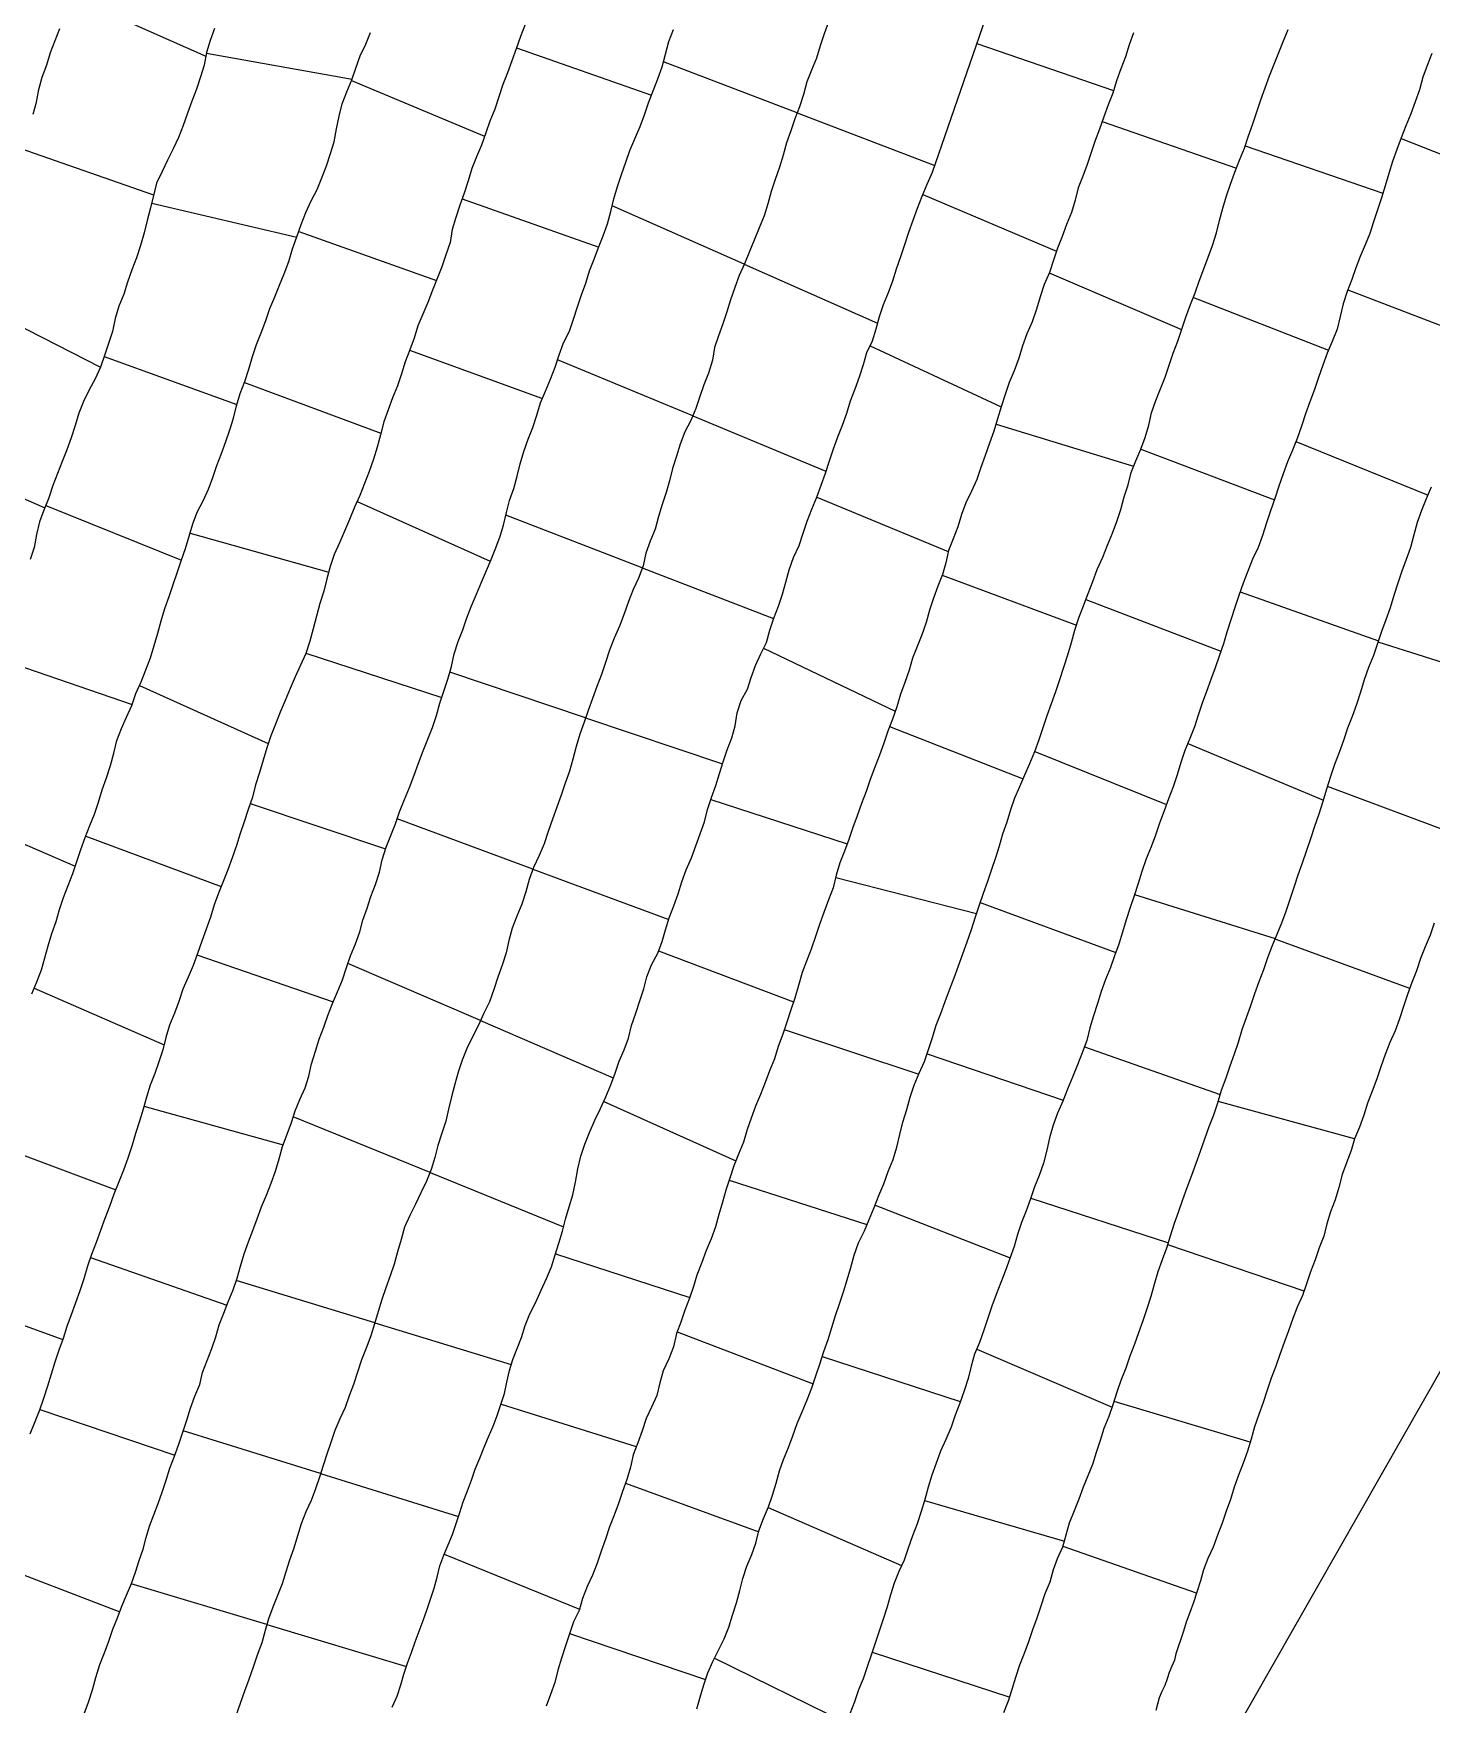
# Model space of a CAD drawing. Extents: x 703186 to 703989, y 1560402 to 1561368.
# Drawn here: x 703883.9 to 703927.4, y 1560541.1 to 1560593.1 of the extents above; entities that cross this region are included whole.
import ezdxf

# ---------------------------------------------------------------- set-up
doc = ezdxf.new("R2010")
doc.units = 0
for name, color, linetype in [('10124_2002_REAL', 30, 'Continuous'), ('AGROCAD PLL', 7, 'Continuous'), ('PANTE_2002', 7, 'Continuous')]:
    doc.layers.add(name, color=color, linetype=linetype)

msp = doc.modelspace()

# ---------------------------------------------------------------- linework, layer by layer
at = {"layer": '10124_2002_REAL'}
for points in [[(703895.031, 1560540.9678), (703895.1813, 1560541.3109), (703895.2943, 1560541.6623), (703895.3968, 1560542.0002), (703895.5071, 1560542.3435), (703895.6311, 1560542.6755), (703895.7427, 1560543.0046), (703895.8649, 1560543.3409), (703895.9896, 1560543.6651), (703896.1109, 1560543.9946), (703896.223, 1560544.339), (703896.3338, 1560544.6817), (703896.4282, 1560545.0238), (703896.5152, 1560545.3719), (703896.6386, 1560545.7033), (703896.7719, 1560546.032), (703896.9069, 1560546.3536), (703897.0224, 1560546.6912), (703897.1321, 1560547.0327), (703897.2447, 1560547.3684), (703897.3736, 1560547.7098), (703897.495, 1560548.0397), (703897.6102, 1560548.3868), (703897.7553, 1560548.7307), (703897.8952, 1560549.0684), (703898.0269, 1560549.3934), (703898.1784, 1560549.7246), (703898.3026, 1560550.0583), (703898.4176, 1560550.3999), (703898.5256, 1560550.7449), (703898.5977, 1560551.0933), (703898.6836, 1560551.4547), (703898.7867, 1560551.8066), (703898.9248, 1560552.1472), (703899.0598, 1560552.4919), (703899.1714, 1560552.8574), (703899.3202, 1560553.2247), (703899.5083, 1560553.5902), (703899.6672, 1560553.9575), (703899.8364, 1560554.3232), (703899.9906, 1560554.6907), (703900.1063, 1560555.0599), (703900.2239, 1560555.4213), (703900.33, 1560555.7954), (703900.4238, 1560556.1737), (703900.5465, 1560556.5531), (703900.6541, 1560556.9323), (703900.7428, 1560557.3292), (703900.812, 1560557.7371), (703900.9043, 1560558.1416), (703901.0259, 1560558.5121), (703901.1787, 1560558.8784), (703901.3413, 1560559.2572), (703901.5206, 1560559.6186), (703901.6861, 1560559.987), (703901.8362, 1560560.3599), (703901.9714, 1560560.7264), (703902.1018, 1560561.0915), (703902.2513, 1560561.4454), (703902.3942, 1560561.8146), (703902.481, 1560562.2048), (703902.6141, 1560562.5896), (703902.7449, 1560562.9724), (703902.8672, 1560563.3522), (703902.9636, 1560563.7232), (703903.1109, 1560564.1021), (703903.2991, 1560564.4594), (703903.4361, 1560564.8222), (703903.5482, 1560565.191), (703903.6622, 1560565.5637), (703903.8058, 1560565.9409), (703903.9406, 1560566.3058), (703904.0521, 1560566.6841), (703904.1874, 1560567.0628), (703904.3478, 1560567.4283), (703904.4905, 1560567.802), (703904.6277, 1560568.1779), (703904.7556, 1560568.5505), (703904.8512, 1560568.9369), (703904.9742, 1560569.3148), (703905.1082, 1560569.6866), (703905.2237, 1560570.0593), (703905.3428, 1560570.4258), (703905.4678, 1560570.797), (703905.6088, 1560571.1652), (703905.7169, 1560571.5452), (703905.7786, 1560571.951), (703905.9041, 1560572.3336), (703906.0934, 1560572.6829), (703906.2164, 1560573.0527), (703906.3476, 1560573.4214), (703906.5156, 1560573.7864), (703906.6851, 1560574.1426), (703906.7941, 1560574.5231), (703906.9149, 1560574.902), (703907.0585, 1560575.2718), (703907.1881, 1560575.6429), (703907.292, 1560576.0208), (703907.3985, 1560576.4091), (703907.5332, 1560576.7897), (703907.7039, 1560577.1654), (703907.8274, 1560577.5472), (703907.9561, 1560577.9229), (703908.1048, 1560578.2946), (703908.2594, 1560578.6688), (703908.3872, 1560579.0474), (703908.5223, 1560579.4212), (703908.6476, 1560579.7978), (703908.7783, 1560580.1718), (703908.9153, 1560580.5505), (703909.0605, 1560580.9127), (703909.1894, 1560581.2808), (703909.3086, 1560581.6714), (703909.4461, 1560582.0489), (703909.5905, 1560582.4181), (703909.7085, 1560582.7986), (703909.8185, 1560583.174), (703909.9868, 1560583.5363), (703910.1081, 1560583.9164), (703910.206, 1560584.2972), (703910.3321, 1560584.6698), (703910.49, 1560585.05), (703910.6267, 1560585.4061), (703910.7406, 1560585.783), (703910.8788, 1560586.1618), (703910.9985, 1560586.5378), (703911.1189, 1560586.9247), (703911.2593, 1560587.2963), (703911.3908, 1560587.6733), (703911.5371, 1560588.0502), (703911.6952, 1560588.4219), (703911.8592, 1560588.791), (703915.7604, 1560600.1077)], [(703899.1678, 1560593.3908), (703899.025, 1560593.0176), (703898.8906, 1560592.6331), (703898.7556, 1560592.2591), (703898.6207, 1560591.889), (703898.4768, 1560591.5239), (703898.353, 1560591.1462), (703898.2317, 1560590.7555), (703898.0691, 1560590.3848), (703897.9459, 1560590.0245), (703897.8146, 1560589.638), (703897.6511, 1560589.2674), (703897.5118, 1560588.9052), (703897.3965, 1560588.5217), (703897.2694, 1560588.1429), (703897.1375, 1560587.7709), (703897.0105, 1560587.3791), (703896.9022, 1560587.0042), (703896.8338, 1560586.608), (703896.6995, 1560586.2224), (703896.5717, 1560585.844), (703896.4285, 1560585.4778), (703896.282, 1560585.1171), (703896.1416, 1560584.7381), (703895.9887, 1560584.3678), (703895.8335, 1560584.0076), (703895.7155, 1560583.626), (703895.5755, 1560583.2616), (703895.4386, 1560582.885), (703895.3177, 1560582.5097), (703895.1972, 1560582.1345), (703895.0423, 1560581.7623), (703894.8992, 1560581.3869), (703894.7733, 1560581.0125), (703894.665, 1560580.6123), (703894.5576, 1560580.2299), (703894.4514, 1560579.8475), (703894.3082, 1560579.4636), (703894.17, 1560579.0978), (703894.0237, 1560578.7236), (703893.8579, 1560578.3525), (703893.7047, 1560577.9749), (703893.5458, 1560577.6093), (703893.3893, 1560577.2441), (703893.224, 1560576.8833), (703893.0978, 1560576.5111), (703892.9983, 1560576.1273), (703892.8951, 1560575.7412), (703892.7735, 1560575.3535), (703892.6707, 1560574.9586), (703892.5699, 1560574.5715), (703892.4613, 1560574.1862), (703892.3367, 1560573.8027), (703892.171, 1560573.4361), (703892.0065, 1560573.0717), (703891.8503, 1560572.705), (703891.6934, 1560572.3333), (703891.545, 1560571.9673), (703891.3933, 1560571.6004), (703891.2451, 1560571.2314), (703891.1213, 1560570.8571), (703891.0156, 1560570.4745), (703890.8955, 1560570.0912), (703890.7762, 1560569.7037), (703890.6737, 1560569.3207), (703890.5465, 1560568.942), (703890.4208, 1560568.5559), (703890.2949, 1560568.1887), (703890.1792, 1560567.8124), (703890.0436, 1560567.4266), (703889.91, 1560567.0597), (703889.7637, 1560566.6902), (703889.6141, 1560566.3273), (703889.4844, 1560565.9635), (703889.374, 1560565.5855), (703889.2367, 1560565.2055), (703889.0983, 1560564.8338), (703888.9615, 1560564.4558), (703888.8305, 1560564.076), (703888.6747, 1560563.7134), (703888.5125, 1560563.337), (703888.3828, 1560562.9594), (703888.2439, 1560562.59), (703888.0903, 1560562.2212), (703887.9794, 1560561.835), (703887.8805, 1560561.4465), (703887.7611, 1560561.0801), (703887.6338, 1560560.7084), (703887.4946, 1560560.3455), (703887.3731, 1560559.98), (703887.269, 1560559.6057), (703887.1587, 1560559.2313), (703887.0331, 1560558.8446), (703886.9309, 1560558.4749), (703886.7978, 1560558.0736), (703886.6614, 1560557.7039), (703886.514, 1560557.3383), (703886.3623, 1560556.9541), (703886.2276, 1560556.5729), (703886.0787, 1560556.1973), (703885.9402, 1560555.8203), (703885.8075, 1560555.4513), (703885.6645, 1560555.0763), (703885.5347, 1560554.7049), (703885.4195, 1560554.3171), (703885.2974, 1560553.9372), (703885.1674, 1560553.5643), (703885.0276, 1560553.1939), (703884.8931, 1560552.8273), (703884.7775, 1560552.4543), (703884.647, 1560552.0894), (703884.5211, 1560551.7213), (703884.4088, 1560551.3458), (703884.2907, 1560550.9664), (703884.1722, 1560550.5863), (703884.0477, 1560550.2184), (703883.8953, 1560549.8576), (703883.7463, 1560549.4789)], [(703908.6208, 1560593.4799), (703908.4822, 1560593.1043), (703908.3599, 1560592.7341), (703908.2417, 1560592.3465), (703908.0868, 1560591.9735), (703907.9494, 1560591.604), (703907.8452, 1560591.2122), (703907.7133, 1560590.8334), (703907.5694, 1560590.4557), (703907.4491, 1560590.0799), (703907.3155, 1560589.7044), (703907.2086, 1560589.3214), (703907.0962, 1560588.9454), (703906.9643, 1560588.5683), (703906.8317, 1560588.1915), (703906.7313, 1560587.8088), (703906.6196, 1560587.4335), (703906.4557, 1560587.0651), (703906.3044, 1560586.6801), (703906.1633, 1560586.3188), (703906.0056, 1560585.9431), (703905.8405, 1560585.5704), (703905.7, 1560585.1972), (703905.5633, 1560584.819), (703905.4581, 1560584.4442), (703905.3302, 1560584.0715), (703905.1906, 1560583.6993), (703905.0739, 1560583.3303), (703905.006, 1560582.9329), (703904.8834, 1560582.5352), (703904.732, 1560582.1719), (703904.6098, 1560581.8004), (703904.4843, 1560581.4287), (703904.3323, 1560581.0621), (703904.1474, 1560580.6994), (703903.999, 1560580.3153), (703903.8841, 1560579.9493), (703903.7623, 1560579.5652), (703903.6637, 1560579.1814), (703903.5599, 1560578.8138), (703903.4415, 1560578.4417), (703903.3251, 1560578.0651), (703903.2171, 1560577.6752), (703903.0612, 1560577.298), (703902.9341, 1560576.9213), (703902.8439, 1560576.5246), (703902.6978, 1560576.1459), (703902.5356, 1560575.7877), (703902.3922, 1560575.4164), (703902.2535, 1560575.0327), (703902.1056, 1560574.6504), (703901.941, 1560574.2756), (703901.7981, 1560573.9028), (703901.6787, 1560573.5173), (703901.5488, 1560573.1397), (703901.4026, 1560572.7689), (703901.2664, 1560572.3998), (703901.1347, 1560572.0265), (703901.0106, 1560571.6569), (703900.8737, 1560571.2866), (703900.759, 1560570.9034), (703900.6564, 1560570.51), (703900.556, 1560570.1284), (703900.4167, 1560569.7567), (703900.2898, 1560569.3833), (703900.1631, 1560569.0138), (703900.0245, 1560568.6352), (703899.8932, 1560568.2512), (703899.7598, 1560567.8667), (703899.6091, 1560567.501), (703899.4347, 1560567.1341), (703899.2951, 1560566.7575), (703899.193, 1560566.3703), (703899.0693, 1560565.9924), (703898.9166, 1560565.6172), (703898.77, 1560565.2373), (703898.658, 1560564.8535), (703898.5757, 1560564.4686), (703898.4557, 1560564.0856), (703898.3181, 1560563.7131), (703898.1995, 1560563.3243), (703898.0599, 1560562.9487), (703897.8811, 1560562.5925), (703897.7219, 1560562.2225), (703897.5281, 1560561.8596), (703897.3508, 1560561.4911), (703897.2088, 1560561.1284), (703897.0827, 1560560.7576), (703896.9822, 1560560.3793), (703896.8744, 1560559.9869), (703896.7832, 1560559.605), (703896.6992, 1560559.2244), (703896.5715, 1560558.8536), (703896.451, 1560558.4734), (703896.3561, 1560558.0975), (703896.2467, 1560557.7233), (703896.0962, 1560557.3535), (703895.9173, 1560556.9987), (703895.7537, 1560556.6434), (703895.5791, 1560556.285), (703895.4168, 1560555.9205), (703895.3059, 1560555.5379), (703895.1959, 1560555.1536), (703895.0935, 1560554.7758), (703894.9634, 1560554.4048), (703894.8274, 1560554.0295), (703894.7055, 1560553.6675), (703894.5978, 1560553.297), (703894.4814, 1560552.9161), (703894.3668, 1560552.5419), (703894.2232, 1560552.1569), (703894.0733, 1560551.7867), (703893.9488, 1560551.4067), (703893.8292, 1560551.0278), (703893.6846, 1560550.6698), (703893.5602, 1560550.3025), (703893.3938, 1560549.9486), (703893.2425, 1560549.5857), (703893.1191, 1560549.2167), (703892.989, 1560548.8525), (703892.8744, 1560548.4957), (703892.7618, 1560548.1347), (703892.6399, 1560547.7736), (703892.5064, 1560547.412), (703892.3398, 1560547.0523), (703892.1931, 1560546.6848), (703892.0756, 1560546.3034), (703891.9649, 1560545.9283), (703891.8294, 1560545.5547), (703891.7115, 1560545.1832), (703891.5976, 1560544.8135), (703891.4547, 1560544.4521), (703891.3162, 1560544.0881), (703891.1816, 1560543.7268), (703891.0713, 1560543.3604), (703890.9641, 1560542.9764), (703890.8273, 1560542.5943), (703890.6947, 1560542.217), (703890.5642, 1560541.8349), (703890.4338, 1560541.4693), (703890.295, 1560541.0836), (703890.1567, 1560540.7014)], [(703889.498, 1560593.2718), (703889.3625, 1560592.9004), (703889.2482, 1560592.5264), (703889.1768, 1560592.1298), (703889.0599, 1560591.7639), (703888.9292, 1560591.3807), (703888.7877, 1560591.0068), (703888.6557, 1560590.6302), (703888.5139, 1560590.2534), (703888.3738, 1560589.8784), (703888.2043, 1560589.5261), (703888.0276, 1560589.1662), (703887.8632, 1560588.8136), (703887.6898, 1560588.4523), (703887.5956, 1560588.0701), (703887.5042, 1560587.6791), (703887.3982, 1560587.2891), (703887.2988, 1560586.9006), (703887.1881, 1560586.5076), (703887.0679, 1560586.1208), (703886.9162, 1560585.7466), (703886.7825, 1560585.3635), (703886.6737, 1560584.9963), (703886.5184, 1560584.6237), (703886.4017, 1560584.2366), (703886.3193, 1560583.8349), (703886.1924, 1560583.4535), (703886.0719, 1560583.082), (703885.9386, 1560582.715), (703885.773, 1560582.3596), (703885.5936, 1560582.0103), (703885.4182, 1560581.651), (703885.2654, 1560581.2821), (703885.1515, 1560580.8969), (703885.0343, 1560580.5172), (703884.8955, 1560580.1445), (703884.7502, 1560579.7762), (703884.6038, 1560579.403), (703884.4621, 1560579.0308), (703884.3365, 1560578.6518), (703884.181, 1560578.2666), (703884.039, 1560577.8979), (703883.955, 1560577.5094), (703883.8806, 1560577.1049), (703883.7556, 1560576.7289)], [(703883.802, 1560563.1932), (703883.9647, 1560563.5662), (703884.1101, 1560563.9375), (703884.206, 1560564.3117), (703884.3103, 1560564.6924), (703884.4282, 1560565.071), (703884.5597, 1560565.4435), (703884.6679, 1560565.8177), (703884.7954, 1560566.1926), (703884.9367, 1560566.5715), (703885.0818, 1560566.9433), (703885.2085, 1560567.3178), (703885.3285, 1560567.6909), (703885.4673, 1560568.0631), (703885.6071, 1560568.4389), (703885.7596, 1560568.7915), (703885.88, 1560569.1669), (703885.9959, 1560569.5497), (703886.1311, 1560569.9207), (703886.2517, 1560570.3075), (703886.363, 1560570.6951), (703886.4529, 1560571.0883), (703886.5947, 1560571.4564), (703886.7562, 1560571.8175), (703886.9154, 1560572.1829), (703887.0467, 1560572.5513), (703887.2134, 1560572.9198), (703887.3552, 1560573.292), (703887.4961, 1560573.6597), (703887.6185, 1560574.0514), (703887.726, 1560574.4358), (703887.8382, 1560574.8145), (703887.952, 1560575.2026), (703888.0813, 1560575.5766), (703888.2115, 1560575.9452), (703888.3367, 1560576.3154), (703888.4592, 1560576.6877), (703888.5947, 1560577.0728), (703888.7091, 1560577.4501), (703888.8178, 1560577.8363), (703888.9597, 1560578.1995), (703889.1453, 1560578.5568), (703889.3111, 1560578.9162), (703889.4435, 1560579.2836), (703889.5697, 1560579.6589), (703889.7091, 1560580.0249), (703889.8468, 1560580.398), (703889.9767, 1560580.7657), (703890.0868, 1560581.1307), (703890.1815, 1560581.5142), (703890.2983, 1560581.9024), (703890.4358, 1560582.2729), (703890.562, 1560582.6515), (703890.6759, 1560583.0472), (703890.8, 1560583.427), (703890.9521, 1560583.7929), (703891.0934, 1560584.1719), (703891.2209, 1560584.5425), (703891.3694, 1560584.9107), (703891.517, 1560585.2757), (703891.6656, 1560585.6319), (703891.8056, 1560586.006), (703891.9256, 1560586.4035), (703892.0635, 1560586.7772), (703892.199, 1560587.1594), (703892.3409, 1560587.535), (703892.5072, 1560587.8983), (703892.696, 1560588.2567), (703892.8381, 1560588.6211), (703892.9823, 1560588.9955), (703893.108, 1560589.371), (703893.2179, 1560589.7412), (703893.2943, 1560590.1472), (703893.3799, 1560590.5432), (703893.4757, 1560590.9186), (703893.616, 1560591.3002), (703893.7708, 1560591.6705), (703893.9019, 1560592.0396), (703894.0345, 1560592.4143), (703894.206, 1560592.7788), (703894.351, 1560593.1457)], [(703883.8417, 1560590.5974), (703883.9509, 1560590.9712), (703884.0222, 1560591.3654), (703884.1298, 1560591.7583), (703884.267, 1560592.1374), (703884.3897, 1560592.5219), (703884.5361, 1560592.8974), (703884.6765, 1560593.2727)], [(703885.4335, 1560540.7605), (703885.5702, 1560541.1277), (703885.6921, 1560541.5093), (703885.8004, 1560541.8974), (703885.9269, 1560542.2951), (703886.0633, 1560542.6639), (703886.1995, 1560543.0219), (703886.3256, 1560543.4034), (703886.4705, 1560543.7547), (703886.6119, 1560544.1126), (703886.7564, 1560544.4642), (703886.9041, 1560544.8208), (703887.0311, 1560545.175), (703887.1475, 1560545.5415), (703887.277, 1560545.8896), (703887.3706, 1560546.2542), (703887.4736, 1560546.6095), (703887.6057, 1560546.9661), (703887.7389, 1560547.3181), (703887.8691, 1560547.6704), (703887.9851, 1560548.0409), (703888.1042, 1560548.4195), (703888.2455, 1560548.7942), (703888.3851, 1560549.1636), (703888.503, 1560549.5375), (703888.6298, 1560549.9116), (703888.7511, 1560550.2849), (703888.8796, 1560550.6563), (703889.0327, 1560551.0216), (703889.1256, 1560551.3954), (703889.2643, 1560551.7686), (703889.4077, 1560552.1487), (703889.5316, 1560552.5069), (703889.6443, 1560552.8841), (703889.7826, 1560553.2459), (703889.9218, 1560553.6033), (703890.0742, 1560553.9681), (703890.1967, 1560554.3327), (703890.3093, 1560554.7123), (703890.4155, 1560555.0907), (703890.549, 1560555.4636), (703890.6874, 1560555.8255), (703890.8246, 1560556.1858), (703890.9572, 1560556.5543), (703891.1175, 1560556.9233), (703891.2632, 1560557.2922), (703891.3914, 1560557.6695), (703891.5085, 1560558.0502), (703891.6128, 1560558.441), (703891.7548, 1560558.8197), (703891.8912, 1560559.1878), (703892.0093, 1560559.551), (703892.1517, 1560559.9026), (703892.3181, 1560560.2636), (703892.4282, 1560560.6343), (703892.5139, 1560561.0096), (703892.6436, 1560561.4058), (703892.76, 1560561.7804), (703892.8959, 1560562.1527), (703893.0244, 1560562.5232), (703893.1666, 1560562.8909), (703893.3247, 1560563.2573), (703893.4853, 1560563.6311), (703893.6035, 1560564.0111), (703893.7327, 1560564.3831), (703893.8911, 1560564.7525), (703894.0166, 1560565.1229), (703894.1161, 1560565.4859), (703894.2499, 1560565.8629), (703894.3683, 1560566.2289), (703894.5088, 1560566.5995), (703894.631, 1560566.9894), (703894.7205, 1560567.3677), (703894.8373, 1560567.7588), (703894.9894, 1560568.1313), (703895.132, 1560568.493), (703895.2585, 1560568.8652), (703895.4119, 1560569.2446), (703895.5685, 1560569.6212), (703895.713, 1560570.0053), (703895.8488, 1560570.3861), (703895.9969, 1560570.7606), (703896.1402, 1560571.1337), (703896.2879, 1560571.4973), (703896.4057, 1560571.8694), (703896.5093, 1560572.2467), (703896.6347, 1560572.6198), (703896.7598, 1560573.0032), (703896.8757, 1560573.3901), (703896.9617, 1560573.7829), (703897.0875, 1560574.1742), (703897.2278, 1560574.5343), (703897.3533, 1560574.906), (703897.5015, 1560575.2858), (703897.6594, 1560575.6456), (703897.8109, 1560576.0193), (703897.9716, 1560576.3821), (703898.1077, 1560576.7316), (703898.2534, 1560577.09), (703898.3954, 1560577.4528), (703898.4947, 1560577.8014), (703898.5952, 1560578.1905), (703898.6859, 1560578.568), (703898.8202, 1560578.9346), (703898.9244, 1560579.3269), (703899.0128, 1560579.7104), (703899.1257, 1560580.0891), (703899.2666, 1560580.4723), (703899.413, 1560580.8431), (703899.5317, 1560581.2262), (703899.6542, 1560581.6077), (703899.8046, 1560581.9754), (703899.9605, 1560582.341), (703900.1024, 1560582.7161), (703900.2263, 1560583.1001), (703900.3694, 1560583.4748), (703900.5493, 1560583.8454), (703900.6818, 1560584.2146), (703900.7977, 1560584.5946), (703900.9229, 1560584.9686), (703901.0568, 1560585.3374), (703901.1775, 1560585.7168), (703901.3218, 1560586.0834), (703901.4606, 1560586.4481), (703901.6056, 1560586.8152), (703901.7335, 1560587.1871), (703901.8398, 1560587.5683), (703901.9297, 1560587.9634), (703902.0441, 1560588.3482), (703902.171, 1560588.7258), (703902.3038, 1560589.1063), (703902.4362, 1560589.4692), (703902.5874, 1560589.8373), (703902.7569, 1560590.214), (703902.8872, 1560590.5834), (703903.014, 1560590.9567), (703903.1546, 1560591.3327), (703903.3047, 1560591.701), (703903.4362, 1560592.0797), (703903.5388, 1560592.4662), (703903.6422, 1560592.8608), (703903.792, 1560593.2373)], [(703918.1185, 1560593.1404), (703917.9871, 1560592.7655), (703917.8677, 1560592.3901), (703917.7289, 1560592.0157), (703917.5917, 1560591.6404), (703917.4772, 1560591.2607), (703917.3371, 1560590.8933), (703917.1956, 1560590.516), (703917.064, 1560590.1376), (703916.9258, 1560589.7774), (703916.7998, 1560589.411), (703916.6784, 1560589.0351), (703916.5384, 1560588.6719), (703916.3964, 1560588.3038), (703916.3019, 1560587.917), (703916.1922, 1560587.5348), (703916.0391, 1560587.1656), (703915.8967, 1560586.7932), (703915.7553, 1560586.4252), (703915.6283, 1560586.053), (703915.5025, 1560585.6725), (703915.3403, 1560585.2934), (703915.2091, 1560584.9099), (703915.1039, 1560584.5214), (703914.9629, 1560584.1331), (703914.8, 1560583.7593), (703914.6618, 1560583.3865), (703914.5501, 1560582.9987), (703914.4075, 1560582.6087), (703914.2479, 1560582.2421), (703914.1227, 1560581.8714), (703913.9979, 1560581.4881), (703913.8885, 1560581.1059), (703913.7728, 1560580.7282), (703913.6406, 1560580.3464), (703913.4968, 1560579.9715), (703913.3675, 1560579.5896), (703913.2395, 1560579.2149), (703913.072, 1560578.853), (703912.9026, 1560578.4951), (703912.7685, 1560578.1243), (703912.6451, 1560577.7468), (703912.4988, 1560577.3749), (703912.3597, 1560577.0078), (703912.2704, 1560576.6228), (703912.1676, 1560576.2564), (703912.0314, 1560575.8907), (703911.8864, 1560575.5212), (703911.7692, 1560575.1453), (703911.6605, 1560574.76), (703911.5277, 1560574.3837), (703911.3812, 1560574.0123), (703911.2353, 1560573.6533), (703911.1289, 1560573.2773), (703910.9978, 1560572.8977), (703910.8601, 1560572.5305), (703910.7484, 1560572.1408), (703910.6159, 1560571.7564), (703910.4692, 1560571.3815), (703910.3444, 1560571.0039), (703910.2053, 1560570.6291), (703910.0622, 1560570.2557), (703909.9224, 1560569.8727), (703909.7902, 1560569.5021), (703909.6484, 1560569.1217), (703909.5118, 1560568.7424), (703909.3825, 1560568.3733), (703909.2542, 1560568.003), (703909.1182, 1560567.6405), (703908.9697, 1560567.2712), (703908.8643, 1560566.8874), (703908.7645, 1560566.4969), (703908.6222, 1560566.1199), (703908.4793, 1560565.7312), (703908.3393, 1560565.3503), (703908.2147, 1560564.976), (703908.08, 1560564.5867), (703907.9324, 1560564.214), (703907.8001, 1560563.854), (703907.6854, 1560563.4509), (703907.5768, 1560563.0626), (703907.4471, 1560562.6918), (703907.3193, 1560562.313), (703907.1942, 1560561.9364), (703907.057, 1560561.5558), (703906.9379, 1560561.171), (703906.7857, 1560560.7983), (703906.6437, 1560560.4306), (703906.5072, 1560560.0573), (703906.3505, 1560559.6976), (703906.214, 1560559.3258), (703906.0899, 1560558.963), (703905.9714, 1560558.5757), (703905.8122, 1560558.1983), (703905.671, 1560557.8314), (703905.5477, 1560557.4525), (703905.4274, 1560557.0804), (703905.3153, 1560556.6995), (703905.2027, 1560556.3177), (703905.0986, 1560555.9396), (703904.9626, 1560555.5653), (703904.8145, 1560555.1949), (703904.67, 1560554.8217), (703904.5222, 1560554.4313), (703904.4122, 1560554.0724), (703904.2946, 1560553.7147), (703904.1486, 1560553.3372), (703904.0223, 1560552.9698), (703903.8836, 1560552.6079), (703903.788, 1560552.1945), (703903.6514, 1560551.8173), (703903.4721, 1560551.452), (703903.365, 1560551.0723), (703903.2779, 1560550.6828), (703903.112, 1560550.3186), (703902.9403, 1560549.9638), (703902.8191, 1560549.5821), (703902.679, 1560549.2046), (703902.5379, 1560548.8342), (703902.4492, 1560548.4451), (703902.3392, 1560548.0622), (703902.2022, 1560547.6879), (703902.0749, 1560547.3125), (703901.9436, 1560546.9561), (703901.7952, 1560546.586), (703901.6792, 1560546.2011), (703901.539, 1560545.834), (703901.4164, 1560545.4568), (703901.2728, 1560545.0823), (703901.0984, 1560544.7277), (703900.962, 1560544.3535), (703900.8498, 1560543.9837), (703900.6744, 1560543.6307), (703900.5479, 1560543.2575), (703900.4241, 1560542.8771), (703900.2997, 1560542.5009), (703900.1895, 1560542.1187), (703900.092, 1560541.7404), (703899.9647, 1560541.3624), (703899.8219, 1560541.0029)], [(703904.5239, 1560540.9197), (703904.6247, 1560541.2823), (703904.7334, 1560541.6648), (703904.8663, 1560542.0392), (703905.0162, 1560542.3928), (703905.1907, 1560542.7481), (703905.369, 1560543.0945), (703905.5112, 1560543.4618), (703905.6309, 1560543.8409), (703905.7543, 1560544.2224), (703905.8616, 1560544.6015), (703905.9501, 1560544.9807), (703906.0756, 1560545.3626), (703906.2319, 1560545.7222), (703906.36, 1560546.082), (703906.4556, 1560546.4641), (703906.5939, 1560546.8442), (703906.752, 1560547.2078), (703906.8737, 1560547.5767), (703906.9855, 1560547.95), (703907.0904, 1560548.3292), (703907.2144, 1560548.6905), (703907.3695, 1560549.0594), (703907.5123, 1560549.4263), (703907.6478, 1560549.8059), (703907.7997, 1560550.1762), (703907.9573, 1560550.5427), (703908.0993, 1560550.9239), (703908.2223, 1560551.2881), (703908.3466, 1560551.6538), (703908.4755, 1560552.0484), (703908.6109, 1560552.421), (703908.724, 1560552.7975), (703908.84, 1560553.1738), (703908.9672, 1560553.531), (703909.0836, 1560553.9055), (703909.2015, 1560554.2854), (703909.3152, 1560554.6632), (703909.4178, 1560555.0521), (703909.5567, 1560555.4372), (703909.7378, 1560555.8119), (703909.8859, 1560556.1669), (703910.0461, 1560556.5344), (703910.1916, 1560556.9072), (703910.3433, 1560557.2794), (703910.4811, 1560557.6613), (703910.6382, 1560558.0365), (703910.7505, 1560558.4222), (703910.8451, 1560558.8127), (703910.9397, 1560559.2008), (703911.0623, 1560559.5912), (703911.1622, 1560559.9759), (703911.2897, 1560560.3494), (703911.4489, 1560560.7251), (703911.6058, 1560561.0845), (703911.7325, 1560561.4552), (703911.8645, 1560561.8329), (703911.9735, 1560562.2152), (703912.1217, 1560562.5831), (703912.2515, 1560562.9534), (703912.3859, 1560563.3224), (703912.5364, 1560563.6903), (703912.6649, 1560564.0618), (703912.8019, 1560564.4436), (703912.9448, 1560564.8186), (703913.0752, 1560565.1999), (703913.2017, 1560565.5899), (703913.3196, 1560565.9688), (703913.4531, 1560566.33), (703913.5826, 1560566.7063), (703913.7043, 1560567.0797), (703913.8326, 1560567.4427), (703913.9482, 1560567.805), (703914.0478, 1560568.1832), (703914.1823, 1560568.5524), (703914.3045, 1560568.9329), (703914.4232, 1560569.3015), (703914.5806, 1560569.6567), (703914.7413, 1560570.0152), (703914.896, 1560570.3732), (703915.0444, 1560570.7434), (703915.1843, 1560571.1157), (703915.3047, 1560571.4888), (703915.4365, 1560571.866), (703915.5663, 1560572.2443), (703915.7038, 1560572.6133), (703915.8244, 1560572.9906), (703915.947, 1560573.374), (703916.0719, 1560573.7544), (703916.1921, 1560574.1362), (703916.2939, 1560574.5276), (703916.4227, 1560574.9129), (703916.5657, 1560575.2841), (703916.7108, 1560575.664), (703916.8516, 1560576.0403), (703916.9943, 1560576.4173), (703917.1626, 1560576.7993), (703917.3158, 1560577.1725), (703917.47, 1560577.5418), (703917.5989, 1560577.9151), (703917.7264, 1560578.2891), (703917.8333, 1560578.6818), (703917.9538, 1560579.0545), (703918.0493, 1560579.4405), (703918.1909, 1560579.8028), (703918.3491, 1560580.1616), (703918.4889, 1560580.5301), (703918.5937, 1560580.9067), (703918.6871, 1560581.2964), (703918.8127, 1560581.6801), (703918.9664, 1560582.0418), (703919.1049, 1560582.4027), (703919.2318, 1560582.7803), (703919.3599, 1560583.1528), (703919.4993, 1560583.5263), (703919.6249, 1560583.9044), (703919.7547, 1560584.2806), (703919.9005, 1560584.6663), (703920.0436, 1560585.0334), (703920.1619, 1560585.4012), (703920.3113, 1560585.7786), (703920.4477, 1560586.1472), (703920.5792, 1560586.5142), (703920.7069, 1560586.9006), (703920.7992, 1560587.2845), (703920.9069, 1560587.6724), (703921.0131, 1560588.054), (703921.143, 1560588.4231), (703921.2759, 1560588.7958), (703921.4248, 1560589.1636), (703921.5746, 1560589.54), (703921.7064, 1560589.9245), (703921.8377, 1560590.2951), (703921.9612, 1560590.672), (703922.0877, 1560591.0486), (703922.2211, 1560591.4243), (703922.3594, 1560591.7933), (703922.4999, 1560592.1597), (703922.649, 1560592.5217), (703922.7975, 1560592.8834), (703922.9405, 1560593.2352)], [(703927.4119, 1560592.4955), (703927.2689, 1560592.1223), (703927.1384, 1560591.7495), (703927.0258, 1560591.3593), (703926.8964, 1560590.9827), (703926.7567, 1560590.6153), (703926.6085, 1560590.233), (703926.4637, 1560589.8598), (703926.3232, 1560589.5037), (703926.1925, 1560589.1283), (703926.0727, 1560588.7531), (703925.9608, 1560588.3708), (703925.8433, 1560587.9949), (703925.7175, 1560587.6179), (703925.5949, 1560587.2445), (703925.4852, 1560586.8803), (703925.334, 1560586.5262), (703925.179, 1560586.1709), (703925.0503, 1560585.8184), (703924.9223, 1560585.4465), (703924.7799, 1560585.0767), (703924.6521, 1560584.6931), (703924.5585, 1560584.3004), (703924.4609, 1560583.8999), (703924.3132, 1560583.523), (703924.1591, 1560583.1554), (703924.0155, 1560582.7786), (703923.8848, 1560582.3973), (703923.7576, 1560582.0183), (703923.6154, 1560581.6368), (703923.4777, 1560581.2618), (703923.3518, 1560580.8795), (703923.2185, 1560580.4976), (703923.0698, 1560580.133), (703922.919, 1560579.7655), (703922.782, 1560579.3933), (703922.651, 1560579.0115), (703922.528, 1560578.6258), (703922.3864, 1560578.2445), (703922.261, 1560577.8644), (703922.142, 1560577.4765), (703921.9995, 1560577.0958), (703921.8252, 1560576.732), (703921.6809, 1560576.362), (703921.5406, 1560575.9856), (703921.4055, 1560575.604), (703921.2805, 1560575.2288), (703921.1572, 1560574.8448), (703921.0332, 1560574.4627), (703920.9236, 1560574.0953), (703920.7909, 1560573.7193), (703920.6621, 1560573.3497), (703920.5339, 1560572.9829), (703920.3989, 1560572.6141), (703920.2635, 1560572.2499), (703920.1354, 1560571.8815), (703920.0162, 1560571.5157), (703919.8762, 1560571.148), (703919.7212, 1560570.7784), (703919.5981, 1560570.405), (703919.4838, 1560570.0185), (703919.353, 1560569.6395), (703919.2165, 1560569.2703), (703919.0788, 1560568.8918), (703918.9331, 1560568.5155), (703918.8058, 1560568.1339), (703918.6723, 1560567.7698), (703918.5164, 1560567.3991), (703918.3804, 1560567.0104), (703918.2624, 1560566.6346), (703918.1433, 1560566.2523), (703918.0139, 1560565.8819), (703917.8954, 1560565.5025), (703917.7819, 1560565.1122), (703917.6681, 1560564.7435), (703917.5334, 1560564.3793), (703917.4001, 1560564.0113), (703917.2458, 1560563.6395), (703917.1107, 1560563.2651), (703917.0017, 1560562.896), (703916.8709, 1560562.5097), (703916.7609, 1560562.1315), (703916.6625, 1560561.7456), (703916.5272, 1560561.3581), (703916.3742, 1560560.9824), (703916.2234, 1560560.6006), (703916.0658, 1560560.2246), (703915.9176, 1560559.8492), (703915.7574, 1560559.474), (703915.6143, 1560559.1017), (703915.5088, 1560558.713), (703915.4223, 1560558.3206), (703915.317, 1560557.919), (703915.183, 1560557.5375), (703915.039, 1560557.1799), (703914.9169, 1560556.8049), (703914.7754, 1560556.4296), (703914.6348, 1560556.0696), (703914.5034, 1560555.7009), (703914.4012, 1560555.3248), (703914.2684, 1560554.9432), (703914.132, 1560554.5719), (703913.9931, 1560554.1991), (703913.842, 1560553.8274), (703913.7113, 1560553.4592), (703913.5845, 1560553.0872), (703913.4625, 1560552.7111), (703913.3285, 1560552.3316), (703913.1727, 1560551.9692), (703913.0628, 1560551.5946), (703912.9665, 1560551.2108), (703912.843, 1560550.8212), (703912.7102, 1560550.4413), (703912.5673, 1560550.0678), (703912.4378, 1560549.6899), (703912.2788, 1560549.3117), (703912.1127, 1560548.9461), (703911.9731, 1560548.5762), (703911.8373, 1560548.2011), (703911.7302, 1560547.82), (703911.6223, 1560547.4419), (703911.5115, 1560547.0609), (703911.3861, 1560546.6832), (703911.24, 1560546.3053), (703911.1057, 1560545.9274), (703910.9738, 1560545.5535), (703910.8088, 1560545.1956), (703910.6702, 1560544.838), (703910.5534, 1560544.4698), (703910.4513, 1560544.0905), (703910.3263, 1560543.7158), (703910.1976, 1560543.3408), (703910.0712, 1560542.9608), (703909.9509, 1560542.5933), (703909.8257, 1560542.226), (703909.6952, 1560541.8562), (703909.5542, 1560541.5063), (703909.4256, 1560541.134), (703909.2836, 1560540.7628)], [(703914.0861, 1560540.7984), (703914.2281, 1560541.1692), (703914.3443, 1560541.5258), (703914.4537, 1560541.9083), (703914.5783, 1560542.2881), (703914.7211, 1560542.6478), (703914.8646, 1560543.011), (703914.9863, 1560543.3866), (703915.1173, 1560543.7524), (703915.2429, 1560544.1314), (703915.3681, 1560544.5151), (703915.5254, 1560544.8783), (703915.6276, 1560545.2541), (703915.7583, 1560545.6066), (703915.9239, 1560545.96), (703916.0221, 1560546.3391), (703916.1304, 1560546.7145), (703916.2881, 1560547.0951), (703916.4312, 1560547.4649), (703916.5658, 1560547.8324), (703916.7127, 1560548.1882), (703916.8569, 1560548.5386), (703916.9706, 1560548.9106), (703917.0892, 1560549.2931), (703917.2087, 1560549.6659), (703917.3632, 1560550.0386), (703917.4906, 1560550.3979), (703917.609, 1560550.7952), (703917.7419, 1560551.1623), (703917.8941, 1560551.5398), (703918.0222, 1560551.9128), (703918.1628, 1560552.2847), (703918.2845, 1560552.6478), (703918.4186, 1560553.0158), (703918.5466, 1560553.3872), (703918.6736, 1560553.7717), (703918.7789, 1560554.1537), (703918.8871, 1560554.5441), (703919.0223, 1560554.9195), (703919.1627, 1560555.2846), (703919.271, 1560555.6596), (703919.402, 1560556.0447), (703919.531, 1560556.4185), (703919.6533, 1560556.7899), (703919.7927, 1560557.1651), (703919.9335, 1560557.5463), (703920.0738, 1560557.9212), (703920.2134, 1560558.2949), (703920.3442, 1560558.6781), (703920.4833, 1560559.058), (703920.6246, 1560559.4253), (703920.7483, 1560559.803), (703920.866, 1560560.1972), (703921.0057, 1560560.573), (703921.1353, 1560560.9505), (703921.2628, 1560561.3261), (703921.394, 1560561.6865), (703921.5078, 1560562.0804), (703921.642, 1560562.4556), (703921.7772, 1560562.829), (703921.9015, 1560563.2052), (703922.036, 1560563.5769), (703922.1775, 1560563.9538), (703922.306, 1560564.3218), (703922.4399, 1560564.6828), (703922.593, 1560565.0498), (703922.7465, 1560565.4019), (703922.8759, 1560565.7687), (703923.0013, 1560566.1437), (703923.1251, 1560566.5143), (703923.2484, 1560566.8989), (703923.3815, 1560567.2732), (703923.5088, 1560567.6427), (703923.6406, 1560568.0341), (703923.7724, 1560568.4164), (703923.9092, 1560568.7999), (703924.0298, 1560569.1936), (703924.146, 1560569.5819), (703924.2636, 1560569.9726), (703924.3968, 1560570.3492), (703924.5376, 1560570.7272), (703924.6697, 1560571.1012), (703924.8008, 1560571.4858), (703924.9423, 1560571.8498), (703925.0808, 1560572.2234), (703925.2018, 1560572.6029), (703925.3118, 1560572.9882), (703925.4502, 1560573.3674), (703925.6055, 1560573.7412), (703925.7321, 1560574.1187), (703925.8547, 1560574.4945), (703925.9922, 1560574.8613), (703926.13, 1560575.2354), (703926.2433, 1560575.612), (703926.3632, 1560575.9953), (703926.4898, 1560576.3725), (703926.6266, 1560576.7382), (703926.7622, 1560577.114), (703926.8677, 1560577.502), (703926.9668, 1560577.8894), (703927.0995, 1560578.2615), (703927.2518, 1560578.6271), (703927.4072, 1560578.9874)], [(703927.491, 1560565.3961), (703927.3597, 1560565.0244), (703927.2087, 1560564.6572), (703927.0641, 1560564.2935), (703926.9407, 1560563.9133), (703926.7957, 1560563.5492), (703926.6589, 1560563.1749), (703926.5267, 1560562.8024), (703926.4097, 1560562.4186), (703926.267, 1560562.0459), (703926.1058, 1560561.6753), (703925.9579, 1560561.3015), (703925.8274, 1560560.9235), (703925.7007, 1560560.5477), (703925.5586, 1560560.1611), (703925.4148, 1560559.7922), (703925.2962, 1560559.4166), (703925.1581, 1560559.0358), (703925.0021, 1560558.6796), (703924.9014, 1560558.3122), (703924.7544, 1560557.9319), (703924.6202, 1560557.5615), (703924.5212, 1560557.164), (703924.4053, 1560556.7792), (703924.258, 1560556.4075), (703924.1481, 1560556.0241), (703924.045, 1560555.6417), (703923.9, 1560555.2829), (703923.7778, 1560554.9086), (703923.6352, 1560554.5296), (703923.511, 1560554.1594), (703923.3862, 1560553.7917), (703923.2192, 1560553.4275), (703923.0894, 1560553.0741), (703922.9533, 1560552.6971), (703922.8145, 1560552.3335), (703922.676, 1560551.9589), (703922.5597, 1560551.5887), (703922.4138, 1560551.2174), (703922.2861, 1560550.8419), (703922.159, 1560550.4605), (703922.0241, 1560550.0857), (703921.8941, 1560549.7032), (703921.7835, 1560549.3223), (703921.6702, 1560548.9449), (703921.5371, 1560548.5679), (703921.3948, 1560548.2025), (703921.2536, 1560547.8264), (703921.1444, 1560547.4448), (703921.0124, 1560547.078), (703920.8799, 1560546.6994), (703920.7406, 1560546.3335), (703920.6025, 1560545.9558), (703920.439, 1560545.6015), (703920.2973, 1560545.246), (703920.2087, 1560544.9027), (703920.099, 1560544.5535), (703919.9859, 1560544.2311), (703919.875, 1560543.9184), (703919.7616, 1560543.6202), (703919.683, 1560543.3381), (703919.5913, 1560543.0834), (703919.5154, 1560542.8538), (703919.4418, 1560542.6358), (703919.3958, 1560542.4387), (703919.3128, 1560542.2484), (703919.2293, 1560542.0482), (703919.1686, 1560541.8552), (703919.0957, 1560541.649), (703919.0047, 1560541.4558), (703918.9218, 1560541.2581), (703918.8706, 1560541.0581), (703918.8147, 1560540.8641)]]:
    msp.add_lwpolyline(points, dxfattribs=at)
at = {"layer": 'AGROCAD PLL', "color": 3, "true_color": 0x00ff00}
for points in [[(703885.0731, 1560594.2577), (703889.2271, 1560592.409)], [(703913.243, 1560592.8052), (703917.5004, 1560591.3375)], [(703898.9023, 1560592.6665), (703903.1041, 1560591.1978)], [(703907.6406, 1560590.6425), (703903.4759, 1560592.2292)], [(703907.6406, 1560590.6425), (703903.4759, 1560592.2292)], [(703893.7614, 1560591.6481), (703897.9085, 1560589.9144)], [(703926.4582, 1560589.8459), (703930.6201, 1560588.2038)], [(703921.6003, 1560589.6151), (703925.8901, 1560588.1446)], [(703911.5582, 1560588.0997), (703915.7223, 1560586.3285)], [(703897.2069, 1560587.9665), (703901.464, 1560586.457)], [(703897.2069, 1560587.9665), (703901.4641, 1560586.457)], [(703905.9981, 1560585.9261), (703901.8811, 1560587.7499)], [(703905.9981, 1560585.9261), (703901.8811, 1560587.7499)], [(703892.1221, 1560586.9426), (703896.4065, 1560585.4237)], [(703905.9981, 1560585.9261), (703910.1517, 1560584.0861)], [(703915.4955, 1560585.6562), (703919.6206, 1560583.8913)], [(703915.4955, 1560585.6562), (703919.6204, 1560583.8914)], [(703924.8013, 1560585.1324), (703929.0186, 1560583.5085)], [(703919.9869, 1560584.8879), (703924.1973, 1560583.2466)], [(703909.9152, 1560583.3822), (703913.9972, 1560581.4859)], [(703909.9152, 1560583.3822), (703913.9973, 1560581.4859)], [(703890.4247, 1560582.2431), (703894.6791, 1560580.6642)], [(703904.3901, 1560581.2016), (703908.5419, 1560579.4802)], [(703913.8391, 1560580.9448), (703918.1242, 1560579.6322)], [(703880.0884, 1560580.1461), (703884.21, 1560578.3383)], [(703918.3514, 1560580.1677), (703922.5141, 1560578.5885)], [(703893.9376, 1560578.5309), (703898.0865, 1560576.6772)], [(703888.7363, 1560577.5468), (703893.0514, 1560576.3322)], [(703912.1625, 1560576.2428), (703916.3464, 1560574.6845)], [(703916.6394, 1560575.4772), (703920.8445, 1560573.8711)], [(703930.0704, 1560572.7848), (703925.7419, 1560574.1486)], [(703930.0704, 1560572.7848), (703925.7419, 1560574.1486)], [(703892.3376, 1560573.8054), (703896.5709, 1560572.4299)], [(703906.5977, 1560573.9589), (703910.7019, 1560572.0059)], [(703901.0554, 1560571.7903), (703896.8223, 1560573.2117)], [(703901.0554, 1560571.7903), (703896.8223, 1560573.2117)], [(703901.0554, 1560571.7903), (703905.3208, 1560570.3582)], [(703910.5244, 1560571.5227), (703914.6869, 1560569.8939)], [(703928.3901, 1560568.078), (703924.1689, 1560569.6579)], [(703928.3901, 1560568.078), (703924.1689, 1560569.6579)], [(703880.9969, 1560568.9684), (703885.1586, 1560567.1702)], [(703904.9544, 1560569.2541), (703909.2046, 1560567.8708)], [(703899.4126, 1560567.0745), (703895.1828, 1560568.6424)], [(703899.4126, 1560567.0745), (703895.1828, 1560568.6424)], [(703885.4824, 1560568.1038), (703889.6997, 1560566.535)], [(703899.4126, 1560567.0745), (703903.6445, 1560565.5058)], [(703908.8458, 1560566.8152), (703913.234, 1560565.6937)], [(703913.3472, 1560566.0435), (703917.5715, 1560564.4823)], [(703926.7283, 1560563.3647), (703922.5301, 1560564.8991)], [(703926.7283, 1560563.3647), (703922.5301, 1560564.8991)], [(703888.9454, 1560564.4093), (703893.19, 1560562.9452)], [(703897.7807, 1560562.3592), (703893.6474, 1560564.1376)], [(703897.7807, 1560562.3592), (703893.6474, 1560564.1376)], [(703903.3263, 1560564.5315), (703907.5347, 1560562.9423)], [(703897.7807, 1560562.3592), (703901.9172, 1560560.5794)], [(703916.5903, 1560561.5388), (703920.8251, 1560560.0602)], [(703911.6893, 1560561.3288), (703915.9296, 1560559.8795)], [(703887.2941, 1560559.696), (703891.6311, 1560558.4898)], [(703901.6212, 1560559.8425), (703905.7339, 1560557.9949)], [(703882.1788, 1560558.6749), (703886.4169, 1560557.0924)], [(703896.2089, 1560557.6303), (703900.3655, 1560555.9387)], [(703905.5273, 1560557.3894), (703909.8173, 1560556.0025)], [(703914.9261, 1560556.8331), (703919.2073, 1560555.4392)], [(703910.0743, 1560556.6066), (703914.2765, 1560554.9665)], [(703923.4342, 1560553.9331), (703919.1885, 1560555.3741)], [(703923.4342, 1560553.9331), (703919.1885, 1560555.3741)], [(703885.6321, 1560554.9836), (703889.881, 1560553.4986)], [(703894.491, 1560552.9477), (703890.1745, 1560554.2668)], [(703894.491, 1560552.9477), (703890.1745, 1560554.2668)], [(703880.5513, 1560553.9501), (703884.768, 1560552.4278)], [(703903.9049, 1560552.6635), (703908.1388, 1560551.0409)], [(703908.4251, 1560551.8942), (703912.7269, 1560550.489)], [(703892.7972, 1560548.2481), (703888.5183, 1560549.5827)], [(703892.7972, 1560548.2481), (703888.5183, 1560549.5827)], [(703892.7972, 1560548.2481), (703897.0922, 1560546.9084)], [(703906.7441, 1560547.1895), (703910.8958, 1560545.3843)], [(703911.6125, 1560547.4082), (703915.9707, 1560546.1408)], [(703882.3672, 1560545.5415), (703886.5429, 1560543.938)], [(703896.6504, 1560545.7325), (703900.8622, 1560544.0245)], [(703891.1255, 1560543.5403), (703895.4713, 1560542.2321)], [(703900.5515, 1560543.2682), (703904.7923, 1560541.8307)], [(703909.9813, 1560542.6862), (703914.2654, 1560541.2838)]]:
    msp.add_lwpolyline(points, dxfattribs=at)
at = {"layer": 'AGROCAD PLL', "color": 1, "true_color": 0xff0000}
for points in [[(703889.2446, 1560592.5062), (703893.7778, 1560591.6901)], [(703907.6406, 1560590.6425), (703911.9336, 1560589.0068)], [(703887.5384, 1560587.8253), (703892.0602, 1560586.7683)], [(703887.5384, 1560587.8253), (703892.0603, 1560586.7682)], [(703881.8137, 1560584.8317), (703885.9411, 1560582.7219)], [(703881.8137, 1560584.8317), (703885.9417, 1560582.7216)], [(703904.3901, 1560581.2016), (703900.1773, 1560582.9483)], [(703904.3901, 1560581.2016), (703900.1773, 1560582.9483)], [(703884.2381, 1560578.4081), (703888.464, 1560576.7021)], [(703884.2381, 1560578.4081), (703888.4642, 1560576.702)], [(703902.821, 1560576.4653), (703898.5729, 1560578.1042)], [(703902.821, 1560576.4653), (703898.5729, 1560578.1042)], [(703921.4474, 1560575.7222), (703925.7574, 1560574.1963)], [(703882.6018, 1560573.6961), (703886.9248, 1560572.2092)], [(703919.8134, 1560570.9982), (703924.0395, 1560569.2259)], [(703918.1533, 1560566.2845), (703922.5382, 1560564.9184)], [(703896.2089, 1560557.6303), (703891.9486, 1560559.3642)], [(703896.2089, 1560557.6303), (703891.9486, 1560559.3642)], [(703913.2411, 1560552.1283), (703917.4609, 1560550.3141)], [(703905.0656, 1560542.4935), (703909.1689, 1560540.4782)]]:
    msp.add_lwpolyline(points, dxfattribs=at)
at = {"layer": 'AGROCAD PLL', "color": 5, "true_color": 0x0000ff}
for points in [[(703917.1454, 1560590.3716), (703921.3253, 1560588.9179)], [(703883.4315, 1560589.5451), (703887.5995, 1560588.0858)], [(703886.0622, 1560583.0554), (703890.1937, 1560581.5548)], [(703895.5716, 1560583.251), (703899.7109, 1560581.7463)], [(703923.1819, 1560580.4078), (703927.2961, 1560578.7299)], [(703908.2589, 1560578.6676), (703912.3524, 1560576.9764)], [(703902.821, 1560576.4653), (703906.9103, 1560574.8877)], [(703902.821, 1560576.4653), (703906.9095, 1560574.8881)], [(703887.1612, 1560572.8044), (703891.1661, 1560570.9926)], [(703915.0435, 1560570.7411), (703919.1523, 1560569.094)], [(703890.6073, 1560569.1229), (703894.8219, 1560567.7073)], [(703883.8801, 1560563.3722), (703887.9219, 1560561.6092)], [(703907.2428, 1560562.0826), (703911.4341, 1560560.6903)], [(703925.001, 1560558.6757), (703920.7589, 1560559.8384)], [(703925.001, 1560558.6757), (703920.7589, 1560559.8384)], [(703900.1171, 1560555.093), (703904.3002, 1560553.7318)], [(703894.491, 1560552.9477), (703898.7405, 1560551.6491)], [(703884.0551, 1560550.2402), (703888.2549, 1560548.819)], [(703898.4194, 1560550.4057), (703902.634, 1560549.0864)], [(703921.7549, 1560549.2269), (703917.5205, 1560550.4981)], [(703921.7549, 1560549.2269), (703917.5205, 1560550.4981)], [(703902.2969, 1560547.9467), (703906.4465, 1560546.4278)], [(703920.0868, 1560544.5187), (703915.9284, 1560545.9775)], [(703920.0868, 1560544.5187), (703915.9284, 1560545.9775)], [(703891.1255, 1560543.5403), (703886.9005, 1560544.8122)], [(703891.1255, 1560543.5403), (703886.9005, 1560544.8122)], [(703891.1255, 1560543.5403), (703886.901, 1560544.8121)], [(703891.1255, 1560543.5403), (703886.901, 1560544.8121)]]:
    msp.add_lwpolyline(points, dxfattribs=at)
at = {"layer": 'PANTE_2002'}
msp.add_lwpolyline([(703529.902, 1560681.0554), (703961.7243, 1560629.0467), (703962.3596, 1560628.8469), (703960.2659, 1560619.5059), (703938.5239, 1560572.9618), (703931.9873, 1560559.0196), (703913.4591, 1560526.4823), (703890.9695, 1560485.4718), (703860.0131, 1560432.8196), (703847.8423, 1560412.4466), (703840.9631, 1560409.8008), (703838.3173, 1560408.4779), (703831.4381, 1560408.4779), (703823.8389, 1560409.5444), (703822.8372, 1560409.685), (703763.551, 1560415.6519), (703738.6582, 1560418.8349), (703702.1205, 1560423.4021), (703699.1179, 1560423.7775), (703685.8331, 1560425.4381), (703564.6125, 1560440.8409)], dxfattribs=at)

doc.saveas('drawing.dxf')
